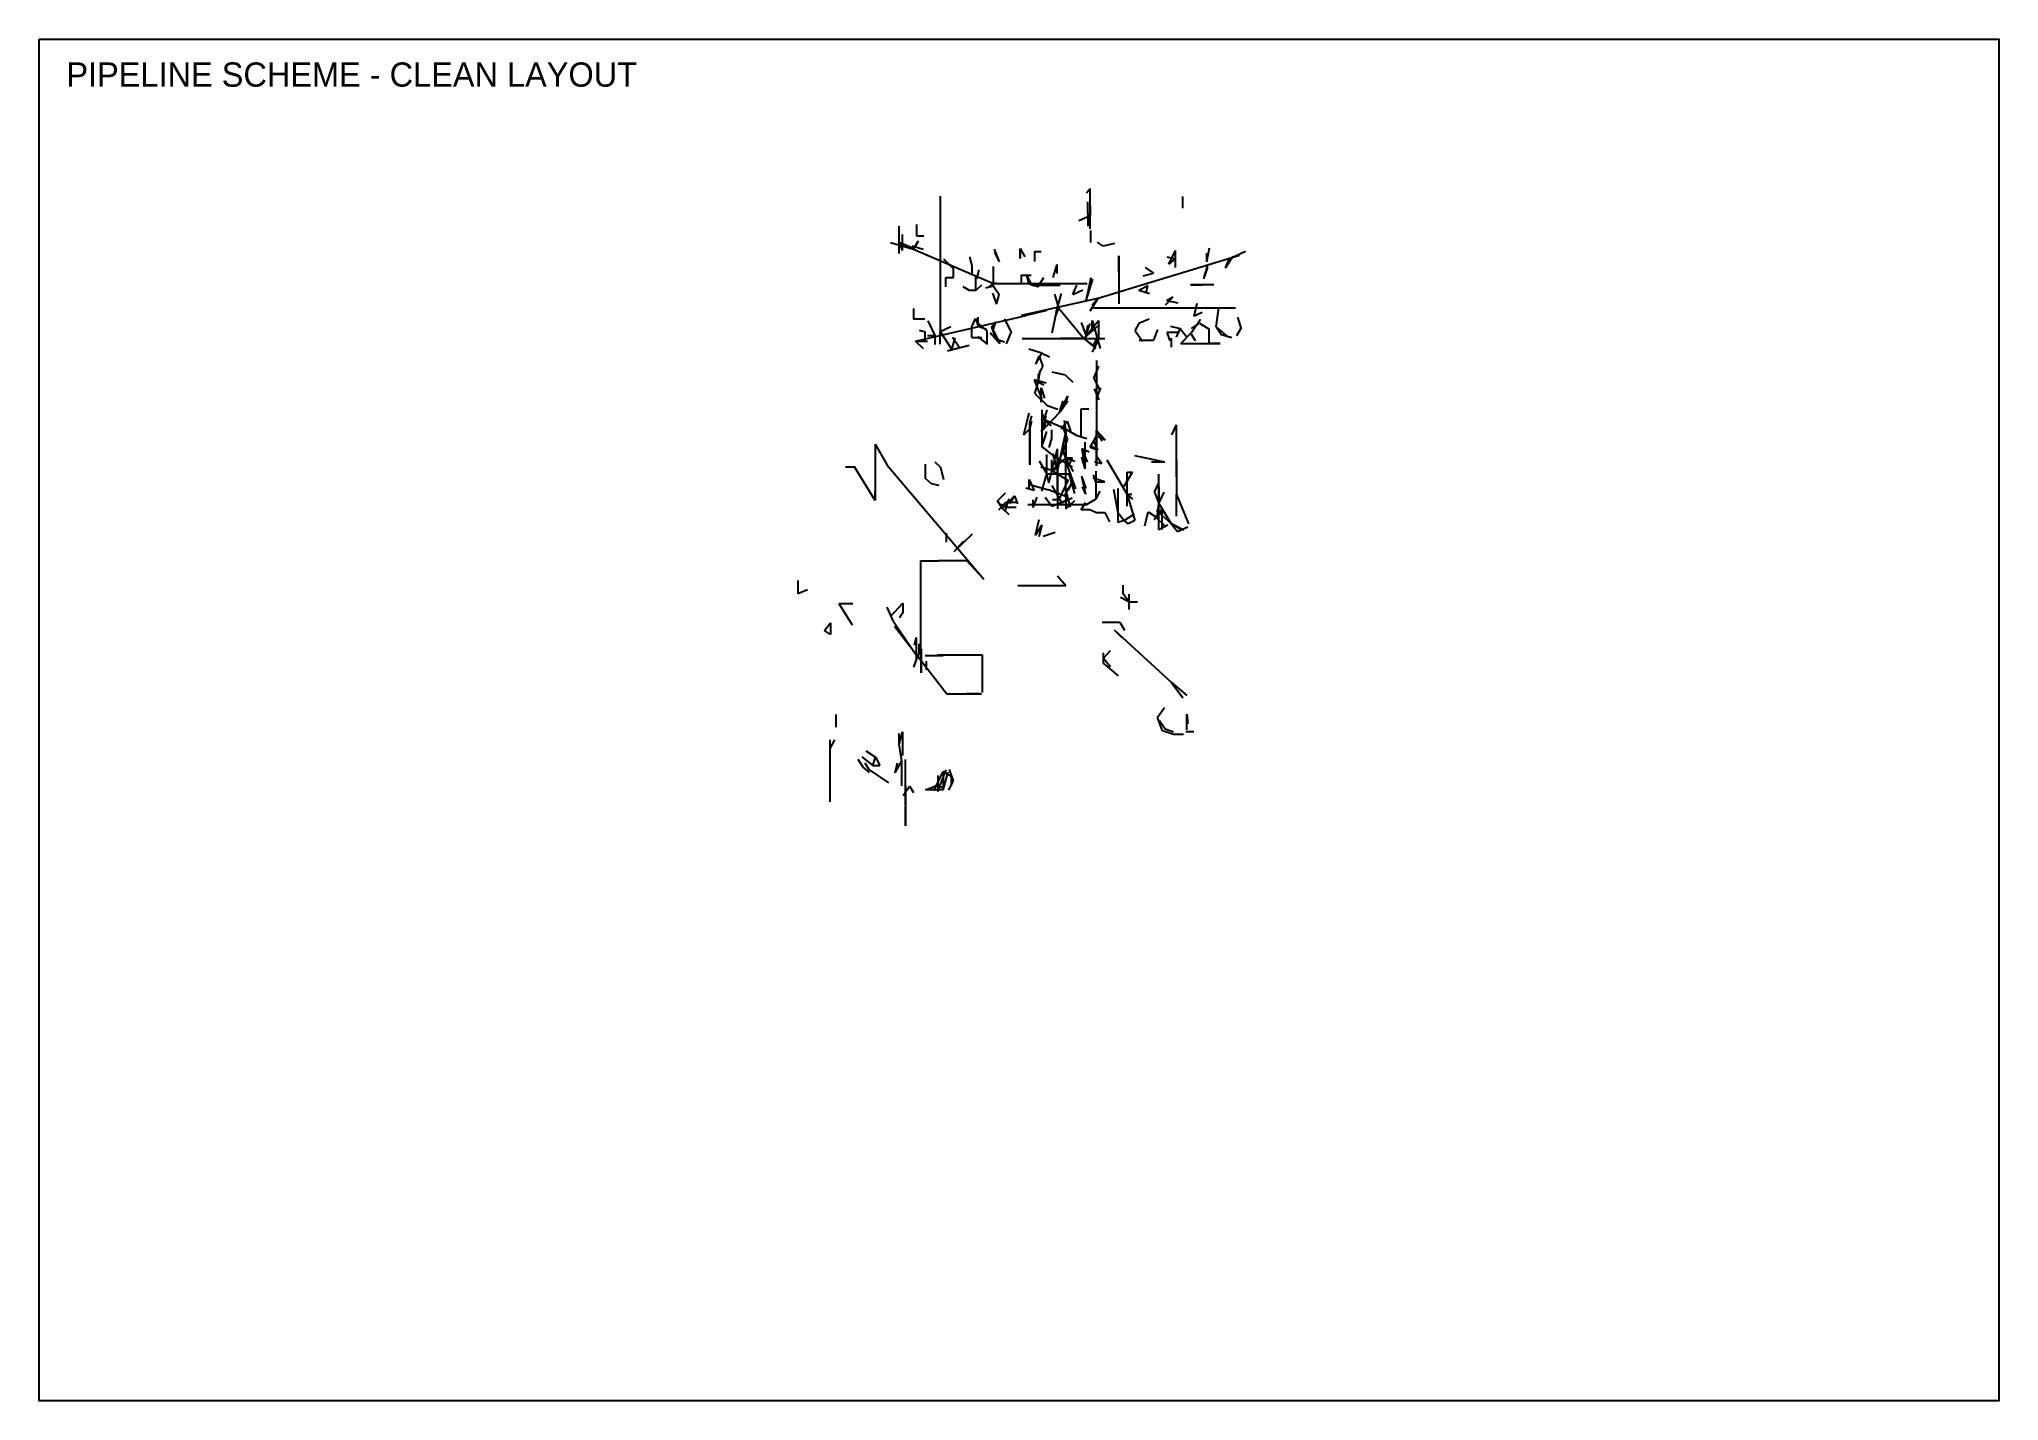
# Model space of a CAD drawing. Header units: millimetres. Extents: x 8 to 412, y 8 to 289.
import ezdxf

# ---------------------------------------------------------------- set-up
doc = ezdxf.new("R2010")
doc.units = ezdxf.units.MM
for name, color, linetype in [('NOTES', 8, 'CONTINUOUS'), ('PIPE_MAIN', 7, 'CONTINUOUS'), ('SHEET', 7, 'CONTINUOUS')]:
    doc.layers.add(name, color=color, linetype=linetype)

msp = doc.modelspace()

# ---------------------------------------------------------------- linework, layer by layer
at = {"layer": 'PIPE_MAIN'}
for points in [[(193.812, 256.314), (193.812, 228.428)], [(223.916, 256.968), (224.644, 257.869)], [(224.192, 252.82), (224.192, 255.172)], [(224.644, 252.237), (224.644, 257.869)], [(224.644, 252.237), (224.644, 254.753)], [(224.644, 254.284), (224.644, 252.237)], [(243.688, 253.809), (243.688, 256.259)], [(243.688, 253.809), (243.688, 256.045)], [(185.332, 246.845), (185.332, 250.14)], [(188.997, 248.096), (188.997, 250.469)], [(224.644, 252.237), (222.281, 251.199)], [(224.192, 252.82), (224.192, 250.14)], [(224.644, 249.595), (224.644, 252.237)], [(183.592, 246.741), (188.293, 245.392)], [(185.332, 246.845), (188.433, 245.553)], [(185.332, 246.845), (185.951, 245.112)], [(185.332, 244.487), (185.332, 246.845)], [(185.951, 248.393), (185.951, 245.112)], [(188.024, 246.115), (190.253, 245.416)], [(188.293, 245.392), (189.347, 247.08)], [(190.403, 248.096), (188.997, 248.096)], [(224.728, 249.207), (224.728, 246.748)], [(224.728, 249.207), (224.728, 246.748)], [(227.294, 246.049), (226.128, 246.814)], [(229.659, 246.562), (227.294, 246.049)], [(188.293, 245.392), (204.767, 238.33)], [(194.495, 243.418), (196.518, 241.356)], [(194.495, 243.418), (196.518, 241.356)], [(199.808, 243.799), (200.298, 241.996)], [(200.298, 241.996), (200.298, 240.081)], [(204.897, 245.388), (205.905, 242.803)], [(204.953, 244.784), (205.905, 242.803)], [(210.266, 243.453), (210.266, 245.549)], [(210.266, 245.549), (211.197, 243.799)], [(210.266, 245.221), (210.266, 243.453)], [(213.196, 244.899), (213.196, 242.841)], [(213.196, 244.899), (214.592, 244.899)], [(217, 239.536), (217.822, 242.268)], [(217.822, 240.409), (217.822, 242.268)], [(226.314, 235.301), (255.356, 244.193)], [(230.562, 244.019), (230.562, 240.629)], [(230.562, 240.629), (230.562, 244.019)], [(230.562, 240.629), (230.562, 243.362)], [(230.562, 243.362), (230.562, 240.629)], [(242.151, 243.32), (240.499, 243.774)], [(240.8, 242.279), (242.172, 245.158)], [(240.8, 242.279), (242.151, 243.32)], [(242.172, 241.615), (242.172, 245.158)], [(248.049, 239.263), (248.871, 242.16)], [(248.64, 242.81), (249.179, 245.664)], [(248.64, 242.81), (248.64, 244.564)], [(252.486, 241.559), (254.072, 243.963)], [(252.486, 241.559), (253.225, 243.348)], [(252.924, 242.38), (254.072, 243.963)], [(256.606, 244.892), (253.225, 243.348)], [(194.933, 239.588), (196.518, 239.588)], [(194.933, 237.677), (194.933, 239.588)], [(196.518, 239.588), (196.518, 241.356)], [(201.089, 236.863), (201.089, 239.973)], [(202.255, 238.002), (201.089, 236.863)], [(201.341, 239.316), (201.778, 241.174)], [(203.858, 237.677), (204.767, 238.33)], [(204.767, 238.33), (204.767, 241.838)], [(204.767, 238.33), (204.767, 241.838)], [(204.767, 238.33), (205.433, 238.47)], [(204.767, 238.33), (224.007, 238.33)], [(204.767, 237.764), (204.767, 238.33)], [(210.458, 240.056), (212.51, 240.056)], [(210.458, 240.056), (210.458, 238.114)], [(211.603, 239.924), (212.667, 237.897)], [(211.603, 239.924), (211.971, 238.292)], [(213.871, 237.624), (211.971, 238.292)], [(218.463, 237.897), (212.667, 237.897)], [(213.871, 237.624), (215.138, 239.536)], [(221.053, 236.091), (221.928, 238.005)], [(223.821, 234.84), (224.837, 239.546)], [(223.821, 234.84), (225.215, 239.207)], [(230.562, 240.629), (230.562, 234.179)], [(230.562, 240.629), (230.562, 238.508)], [(234.675, 236.971), (236.488, 237.914)], [(235.536, 239.878), (237.681, 240.451)], [(235.949, 241.615), (237.681, 240.451)], [(236.166, 236.475), (236.488, 237.914)], [(250.106, 238.047), (245.276, 238.047)], [(245.276, 238.047), (247.667, 238.047)], [(248.049, 239.263), (248.871, 241.615)], [(199.804, 236.863), (198.489, 237.677)], [(201.089, 236.863), (199.804, 236.863)], [(204.767, 237.764), (203.115, 237.373)], [(204.516, 236.367), (205.391, 234.067)], [(204.767, 237.764), (205.905, 236.073)], [(204.767, 237.764), (205.905, 236.073)], [(205.391, 234.067), (205.905, 236.073)], [(210.522, 231.845), (226.314, 235.301)], [(217.329, 236.146), (218.117, 233.351)], [(217.679, 232.345), (218.725, 236.262)], [(221.053, 236.091), (223.135, 237.02)], [(224.63, 232.733), (226.314, 235.301)], [(226.314, 235.301), (225.078, 233.819)], [(234.675, 236.971), (236.876, 236.279)], [(240.11, 233.959), (241.703, 235.608)], [(240.387, 234.843), (241.703, 235.608)], [(240.387, 234.843), (242.697, 234.34)], [(246.067, 231.639), (246.638, 234.298)], [(188.286, 233.194), (188.286, 230.961)], [(190.652, 230.961), (188.286, 230.961)], [(188.678, 226.44), (211.477, 231.765)], [(191.265, 230.636), (192.71, 227.642)], [(200.316, 229.413), (201.065, 231.118)], [(201.065, 231.118), (201.621, 229.564)], [(201.267, 230.392), (203.458, 228.522)], [(201.621, 229.564), (201.621, 231.38)], [(204.368, 229.326), (205.215, 230.448)], [(204.697, 228.83), (205.215, 230.448)], [(207.042, 231.052), (208.39, 228.264)], [(215.747, 232.81), (211.477, 231.765)], [(217.679, 232.345), (216.741, 228.134)], [(218.117, 233.351), (217.522, 231.663)], [(218.117, 233.351), (223.367, 227.009)], [(222.817, 230.315), (223.758, 227.68)], [(223.367, 227.009), (226.383, 230.689)], [(223.367, 227.009), (226.531, 229.913)], [(223.758, 227.68), (224.669, 230.133)], [(225.057, 230.734), (226.667, 224.937)], [(225.057, 229.039), (225.057, 230.734)], [(225.351, 233.348), (251.129, 233.348)], [(226.383, 230.689), (226.383, 226.733)], [(233.884, 228.603), (234.762, 230.245)], [(234.762, 230.245), (236.779, 231.045)], [(245.5, 228.26), (247.338, 231.007)], [(245.5, 229.092), (247.121, 230.158)], [(247.678, 232.341), (246.067, 231.639)], [(247.121, 230.158), (249.109, 228.907)], [(250.555, 229.389), (251.129, 233.348)], [(251.129, 233.348), (254.524, 233.348)], [(251.129, 233.348), (252.301, 233.348)], [(252.301, 233.348), (254.524, 233.348)], [(255.72, 229.183), (255.059, 231.433)], [(188.678, 226.44), (191.156, 226.44)], [(190.372, 224.916), (188.678, 226.44)], [(189.532, 228.756), (190.718, 228.365)], [(190.718, 226.307), (190.718, 228.365)], [(191.156, 227.642), (192.71, 227.642)], [(192.71, 227.642), (192.71, 225.769)], [(193.812, 228.428), (196.007, 229.473)], [(193.812, 228.428), (196.192, 224.749)], [(193.812, 225.87), (193.812, 228.428)], [(196.192, 224.749), (196.85, 227.181)], [(196.301, 227.289), (197.725, 225.157)], [(200.316, 227.215), (200.316, 229.413)], [(200.316, 227.215), (202.325, 227.215)], [(201.45, 227.401), (203.458, 225.87)], [(201.621, 229.564), (203.336, 228.945)], [(203.458, 225.87), (203.458, 228.522)], [(204.078, 228.225), (206.076, 225.954)], [(204.368, 229.326), (206.076, 225.954)], [(204.368, 229.326), (205.261, 226.946)], [(205.261, 226.946), (207.015, 226.342)], [(207.448, 225.944), (208.39, 228.264)], [(210.619, 227.009), (223.367, 227.009)], [(212.1, 227.009), (223.367, 227.009)], [(223.367, 227.009), (218.488, 227.009)], [(223.367, 227.009), (227.633, 227.009)], [(223.367, 227.009), (225.785, 224.958)], [(225.361, 225.542), (223.367, 227.009)], [(223.758, 227.68), (224.231, 229.805)], [(225.155, 224.193), (226.383, 226.733)], [(225.155, 224.193), (226.383, 226.733)], [(225.155, 224.193), (226.383, 226.733)], [(225.361, 225.542), (226.475, 228.002)], [(225.361, 225.542), (226.475, 228.002)], [(233.884, 228.603), (235.41, 226.482)], [(234.727, 226.677), (237.675, 226.677)], [(238.483, 228.865), (237.675, 226.677)], [(240.489, 228.327), (243.005, 228.327)], [(241.108, 226.555), (240.489, 228.327)], [(241.157, 229.546), (243.152, 229.039)], [(241.37, 225.213), (241.37, 227.072)], [(242.41, 227.289), (243.152, 229.039)], [(243.152, 229.039), (244.408, 227.516)], [(243.292, 225.951), (245.5, 228.26)], [(243.292, 225.951), (249.109, 225.951)], [(245.399, 227.939), (246.225, 226.573)], [(249.109, 225.951), (249.109, 228.907)], [(249.109, 225.951), (251.387, 225.951)], [(251.387, 225.951), (249.109, 225.951)], [(253.078, 227.303), (250.555, 229.389)], [(250.555, 229.389), (251.671, 227.747)], [(253.817, 227.153), (251.671, 227.747)], [(255.72, 229.183), (254.769, 227.547)], [(195.258, 224.49), (199.738, 225.671)], [(195.258, 224.49), (197.725, 225.157)], [(214.666, 224.018), (211.992, 224.822)], [(213.497, 221.716), (214.666, 224.018)], [(213.497, 221.716), (214.154, 223.41)], [(213.717, 222.589), (214.666, 224.018)], [(214.154, 223.41), (214.921, 221.275)], [(214.666, 224.018), (216.251, 223.271)], [(225.929, 222.481), (225.929, 214.563)], [(213.15, 218.48), (214.7, 214.497)], [(215.583, 217.809), (213.15, 218.48)], [(213.15, 218.48), (215.117, 217.498)], [(213.238, 215.695), (213.99, 218.106)], [(213.238, 215.695), (213.99, 218.106)], [(213.99, 219.473), (214.921, 221.275)], [(213.99, 218.106), (214.372, 220.402)], [(213.99, 218.106), (213.99, 219.473)], [(219.583, 219.48), (216.808, 220.094)], [(219.583, 219.48), (221.095, 218.019)], [(225.39, 218.781), (226.443, 221.335)], [(225.39, 218.781), (226.639, 216.356)], [(213.238, 215.695), (215.772, 213.256)], [(214.533, 213.885), (214.533, 216.838)], [(214.533, 216.838), (215.24, 214.731)], [(214.533, 216.838), (215.24, 214.731)], [(214.533, 213.885), (214.533, 215.699)], [(218.299, 211.813), (220.066, 215.21)], [(218.299, 211.813), (220.028, 214.193)], [(218.299, 211.813), (219.083, 214.168)], [(219.629, 213.515), (220.066, 215.21)], [(225.435, 216.684), (226.419, 214.389)], [(225.929, 214.563), (226.804, 216.848)], [(225.929, 214.563), (226.804, 216.848)], [(225.929, 216.793), (225.929, 214.563)], [(225.929, 214.563), (225.929, 211.164)], [(210.99, 207.184), (212.11, 211.726)], [(212.195, 209.577), (212.622, 211.108)], [(212.195, 208.449), (212.622, 210.014)], [(214.543, 210.636), (218.911, 208.77)], [(214.543, 210.636), (216.622, 209.064)], [(214.627, 207.9), (218.299, 211.813)], [(214.627, 207.9), (215.579, 210.999)], [(214.686, 212.299), (214.686, 204.783)], [(214.809, 211.544), (215.415, 209.085)], [(215.25, 210.451), (215.796, 212.31)], [(215.772, 213.256), (217.99, 212.488)], [(218.701, 208.407), (219.936, 209.979)], [(219.3, 210.126), (219.618, 207.711)], [(219.936, 209.979), (220.616, 207.938)], [(222.789, 206.736), (222.789, 212.509)], [(222.789, 212.509), (224.336, 212.509)], [(225.929, 213.623), (225.929, 208.34)], [(225.929, 211.164), (225.929, 208.34)], [(210.99, 207.184), (212.195, 208.449)], [(212.195, 204.902), (212.195, 209.577)], [(212.195, 208.449), (212.195, 204.902)], [(214.627, 207.9), (215.415, 209.085)], [(214.686, 204.783), (215.698, 207.883)], [(214.686, 204.783), (215.471, 206.88)], [(214.686, 204.783), (215.471, 206.88)], [(216.195, 204.584), (216.751, 206.408)], [(216.195, 204.584), (216.751, 206.408)], [(216.751, 206.408), (216.751, 208.194)], [(216.751, 206.408), (216.751, 208.194)], [(217.921, 199.734), (219.618, 207.711)], [(218.071, 201.279), (219.989, 206.174)], [(218.862, 209.14), (219.989, 206.174)], [(221.952, 207.009), (218.911, 208.77)], [(219.618, 201.635), (219.618, 207.711)], [(219.618, 207.711), (219.618, 205.314)], [(219.618, 206.548), (219.618, 201.635)], [(223.99, 206.38), (221.952, 207.009)], [(223.52, 205.664), (223.52, 200.185)], [(223.52, 205.664), (223.52, 202.82)], [(224.655, 204.581), (226.208, 207.491)], [(225.323, 205.971), (226.128, 204.042)], [(225.929, 208.34), (225.929, 200.803)], [(225.929, 200.803), (225.929, 208.082)], [(225.929, 208.082), (227.759, 206.188)], [(225.929, 208.082), (227.076, 205.859)], [(226.292, 206.855), (227.759, 206.188)], [(241.465, 207.166), (242.41, 209.252)], [(242.41, 202.096), (242.41, 209.252)], [(242.41, 202.096), (242.41, 209.252)], [(180.386, 205.293), (180.386, 193.707)], [(180.386, 205.293), (182.875, 200.975)], [(192.668, 201.656), (193.82, 200.555)], [(212.195, 201.16), (212.195, 204.902)], [(212.195, 204.902), (212.195, 201.048)], [(214.158, 201.859), (215.715, 199.175)], [(216.916, 203.047), (214.686, 204.783)], [(215.715, 199.175), (215.715, 203.127)], [(216.163, 197.295), (217.921, 204.273)], [(216.755, 199.878), (219.569, 202.393)], [(216.755, 199.878), (219.569, 202.393)], [(216.755, 199.878), (219.569, 202.393)], [(216.755, 199.878), (216.755, 202.033)], [(216.867, 203.344), (217.921, 199.734)], [(220.983, 200.545), (216.916, 203.047)], [(217.921, 199.734), (217.921, 204.273)], [(218.904, 204.308), (219.569, 202.393)], [(219.569, 202.393), (221.161, 199.629)], [(221.035, 202.393), (219.569, 202.393)], [(219.569, 202.393), (221.463, 201.796)], [(219.618, 201.635), (221.624, 196.104)], [(219.618, 195.622), (219.618, 201.635)], [(220.178, 200.723), (221.035, 202.393)], [(222.856, 202.596), (223.52, 200.185)], [(222.915, 204.371), (223.52, 200.185)], [(222.915, 204.371), (224.01, 201.597)], [(222.915, 204.371), (224.458, 203.683)], [(224.556, 205.094), (226.128, 204.042)], [(226.128, 204.042), (224.655, 204.581)], [(225.55, 201.726), (227.02, 201.303)], [(225.929, 202.854), (225.929, 200.803)], [(225.929, 202.854), (227.02, 201.303)], [(228.064, 202.033), (232.228, 194.923)], [(239.995, 201.551), (233.849, 202.9)], [(242.41, 202.096), (242.41, 194.933)], [(242.41, 202.096), (242.41, 194.933)], [(242.41, 202.096), (242.41, 194.933)], [(242.41, 198.536), (242.41, 202.096)], [(174.29, 200.594), (176.166, 200.594)], [(180.386, 193.707), (176.166, 200.594)], [(182.875, 200.975), (202.744, 177.452)], [(190.733, 198.214), (190.733, 201.156)], [(191.978, 197.11), (190.733, 198.214)], [(193.82, 200.555), (194.464, 198.022)], [(212.072, 197.987), (213.115, 195.709)], [(212.072, 196.128), (212.072, 197.987)], [(216.755, 199.878), (214.473, 200.566)], [(214.673, 195.622), (215.715, 199.175)], [(214.673, 195.622), (215.715, 199.175)], [(215.715, 199.175), (216.965, 199.175)], [(215.715, 199.175), (216.965, 199.175)], [(215.715, 199.175), (215.715, 198.763)], [(215.715, 198.763), (216.163, 197.295)], [(216.755, 199.878), (217.658, 200.175)], [(216.755, 199.878), (220.087, 197.764)], [(216.965, 199.175), (220.224, 199.175)], [(217.921, 199.734), (217.921, 191.932)], [(217.921, 195.692), (217.921, 199.734)], [(218.295, 193.91), (220.087, 197.764)], [(219.499, 194.829), (221.119, 197.764)], [(220.178, 195.8), (221.119, 197.764)], [(220.224, 199.175), (221.389, 195.119)], [(222.856, 198.665), (223.654, 194.947)], [(222.856, 198.665), (223.654, 194.947)], [(222.856, 198.665), (223.755, 196.118)], [(227.682, 197.547), (225.235, 198.27)], [(225.267, 198.987), (225.736, 197.547)], [(225.844, 194.007), (225.844, 199.738)], [(231.637, 196.642), (233.383, 199.532)], [(232.228, 194.923), (232.228, 199.532)], [(232.228, 199.532), (233.383, 199.532)], [(239.995, 201.551), (237.269, 201.551)], [(238.763, 196.397), (238.763, 199.095)], [(238.763, 197.278), (238.763, 199.095)], [(180.386, 193.707), (180.386, 195.692)], [(193.564, 196.74), (191.978, 197.11)], [(205.544, 193.627), (207.221, 195.276)], [(205.544, 193.627), (207.221, 195.276)], [(206.633, 192.047), (205.544, 193.627)], [(206.633, 192.047), (209.072, 194.615)], [(207.161, 191.457), (207.952, 194.039)], [(208.131, 193.067), (209.072, 194.615)], [(209.072, 194.615), (209.685, 193.019)], [(213.115, 195.709), (211.386, 196.237)], [(211.95, 197.012), (216.083, 195.859)], [(212.894, 192.246), (213.717, 194.381)], [(212.894, 192.246), (212.894, 193.833)], [(215.358, 194.381), (216.783, 192.522)], [(220.01, 194.346), (216.083, 195.859)], [(216.783, 196.785), (218.754, 193.176)], [(216.783, 192.522), (220.934, 194.214)], [(216.919, 193.91), (218.295, 193.91)], [(218.754, 193.176), (220.934, 194.214)], [(220.78, 196.977), (219.618, 195.622)], [(219.618, 195.622), (219.618, 191.925)], [(219.618, 195.622), (220.507, 192.302)], [(219.618, 191.925), (221.515, 193.7)], [(223.024, 196.457), (223.654, 194.947)], [(223.899, 192.851), (225.844, 194.007)], [(225.736, 197.547), (227.682, 197.547)], [(225.844, 194.007), (226.709, 195.608)], [(229.442, 196.013), (230.359, 191.223)], [(230.359, 196.149), (230.359, 193.445)], [(232.228, 192.522), (232.228, 194.923)], [(232.228, 194.923), (233.842, 189.591)], [(233.247, 194.923), (232.228, 194.923)], [(232.228, 194.923), (233.32, 193.944)], [(232.228, 194.923), (233.842, 189.591)], [(237.853, 195.416), (238.763, 197.278)], [(237.853, 195.416), (238.763, 193.064)], [(238.763, 196.397), (238.763, 193.064)], [(238.763, 193.064), (238.763, 196.38)], [(238.763, 193.064), (238.763, 196.38)], [(238.763, 193.064), (238.763, 196.38)], [(238.763, 193.064), (239.858, 195.388)], [(238.763, 193.064), (239.858, 195.388)], [(242.41, 194.933), (244.895, 188.902)], [(242.41, 190.443), (242.41, 194.933)], [(205.832, 191.757), (207.26, 193.35)], [(206.251, 192.893), (207.826, 192.253)], [(206.633, 192.047), (207.879, 190.803)], [(207.879, 190.803), (206.633, 192.047)], [(207.26, 193.35), (209.685, 193.35)], [(209.412, 192.253), (207.826, 192.253)], [(211.848, 192.851), (223.899, 192.851)], [(213.416, 186.54), (214.161, 189.762)], [(222.803, 191.719), (223.681, 193.288)], [(224.584, 191.719), (222.803, 191.719)], [(225.823, 191.181), (224.584, 191.719)], [(225.823, 191.181), (227.644, 191.181)], [(227.644, 191.181), (228.631, 189.311)], [(230.359, 193.445), (230.359, 189.158)], [(230.359, 193.445), (230.359, 191.223)], [(230.359, 191.223), (231.606, 189.531)], [(231.606, 189.531), (230.359, 189.158)], [(231.606, 189.531), (233.796, 190.936)], [(232.456, 188.84), (231.606, 189.531)], [(233.842, 189.591), (232.456, 188.84)], [(235.91, 188.459), (236.61, 191.324)], [(236.61, 191.324), (237.927, 190.464)], [(237.811, 189.786), (239.47, 192.03)], [(237.811, 189.786), (239.344, 191.32)], [(237.927, 190.464), (240.219, 188.256)], [(238.319, 191.614), (241.273, 189.021)], [(240.107, 191.097), (238.319, 191.614)], [(238.466, 190.664), (238.763, 193.064)], [(238.763, 193.064), (241.273, 189.021)], [(238.763, 187.606), (238.763, 193.064)], [(239.47, 187.732), (239.47, 192.03)], [(195.041, 186.946), (195.041, 185.087)], [(196.63, 183.155), (200.463, 186.837)], [(213.416, 186.54), (214.795, 188.633)], [(213.416, 186.54), (214.795, 188.633)], [(214.154, 186.289), (214.795, 188.633)], [(214.154, 186.289), (214.795, 188.633)], [(214.154, 186.289), (214.795, 188.633)], [(214.946, 186.306), (217.42, 187.155)], [(240.632, 188.598), (238.763, 187.606)], [(241.273, 189.021), (243.925, 187.655)], [(241.273, 189.021), (242.581, 187.292)], [(241.273, 189.021), (243.397, 187.711)], [(242.581, 187.292), (244.738, 188.225)], [(196.63, 183.155), (198.6, 185.304)], [(189.756, 181.278), (189.756, 161.033)], [(189.756, 181.278), (193.413, 181.278)], [(199.297, 181.278), (193.413, 181.278)], [(202.744, 177.452), (199.297, 181.278)], [(217.952, 178.162), (219.663, 176.166)], [(164.5, 177.215), (164.5, 174.458)], [(166.477, 175.286), (164.5, 174.458)], [(209.776, 176.166), (219.663, 176.166)], [(232.579, 172.798), (230.856, 173.679)], [(231.427, 174.433), (231.427, 176.25)], [(232.579, 172.798), (231.427, 174.433)], [(232.579, 172.798), (232.652, 174.37)], [(232.579, 172.798), (232.652, 174.37)], [(232.652, 171.275), (232.652, 174.37)], [(172.963, 172.484), (175.69, 168.078)], [(172.963, 172.484), (175.822, 172.484)], [(184.184, 168.762), (182.878, 171.729)], [(183.582, 169.793), (186.116, 172.554)], [(186.116, 170.562), (185.392, 169.528)], [(186.116, 172.554), (186.116, 170.562)], [(232.579, 172.798), (234.353, 172.798)], [(169.953, 166.911), (171.209, 168.514)], [(171.209, 166.117), (169.953, 166.911)], [(171.209, 168.514), (171.209, 166.117)], [(184.184, 168.762), (189.091, 161.491)], [(184.363, 167.819), (195.122, 153.874)], [(188.528, 163.874), (188.93, 165.45)], [(188.93, 160.778), (188.93, 165.45)], [(227.111, 168.654), (230.755, 168.654)], [(229.625, 167.005), (241.283, 156.309)], [(231.249, 165.412), (229.625, 167.005)], [(230.755, 168.654), (231.725, 167.001)], [(188.363, 159.339), (189.091, 161.491)], [(188.363, 159.339), (189.091, 161.491)], [(189.091, 161.491), (189.85, 163.165)], [(189.403, 164.203), (189.403, 162.344)], [(189.85, 163.165), (189.85, 158.21)], [(189.85, 158.21), (189.85, 161.875)], [(194.376, 161.729), (190.677, 161.729)], [(193.235, 161.935), (202.405, 161.935)], [(202.405, 161.935), (202.405, 154.129)], [(228.739, 162.763), (227.36, 161.194)], [(227.419, 160.135), (227.419, 162.305)], [(189.85, 158.21), (189.85, 160.485)], [(190.992, 158.846), (190.992, 160.597)], [(202.405, 158.263), (202.405, 154.129)], [(227.36, 161.194), (228.83, 159.444)], [(227.36, 161.194), (228.83, 159.444)], [(227.419, 160.135), (230.43, 157.592)], [(195.122, 153.874), (199.101, 153.874)], [(201.901, 153.874), (199.101, 153.874)], [(199.101, 153.874), (202.31, 153.874)], [(241.283, 156.309), (244.531, 153.539)], [(241.283, 156.309), (243.736, 153.035)], [(243.736, 153.035), (241.703, 155.635)], [(172.372, 147.039), (172.372, 149.664)], [(172.372, 147.039), (172.372, 149.664)], [(239.96, 150.981), (238.525, 149.014)], [(244.534, 146.508), (244.534, 149.705)], [(244.534, 149.705), (244.709, 147.805)], [(185.346, 143.521), (186, 146.047)], [(185.346, 143.521), (185.346, 145.726)], [(186, 146.047), (186, 141.187)], [(239.516, 146.26), (238.525, 149.014)], [(238.934, 148.413), (240.096, 146.708)], [(241.822, 145.513), (239.516, 146.26)], [(240.096, 146.708), (241.801, 146.04)], [(243.873, 145.513), (241.822, 145.513)], [(245.969, 146.037), (244.345, 146.037)], [(171.174, 142.644), (171.174, 144.426)], [(171.174, 142.644), (171.174, 144.426)], [(171.174, 142.644), (172.098, 144.415)], [(171.174, 135.886), (171.174, 142.644)], [(171.174, 135.886), (171.174, 141.571)], [(171.174, 138.619), (171.174, 141.571)], [(178.5, 142.144), (180.471, 140.872)], [(185.864, 140.111), (185.346, 143.521)], [(177.947, 138.783), (176.89, 140.38)], [(177.635, 140.89), (179.914, 139.136)], [(179.225, 137.668), (177.947, 138.783)], [(178.286, 139.712), (179.077, 138.339)], [(179.077, 138.339), (183.179, 135.561)], [(179.914, 139.136), (180.471, 140.872)], [(179.914, 139.136), (180.471, 140.872)], [(179.914, 139.136), (181.339, 139.136)], [(180.471, 140.872), (181.339, 139.136)], [(184.544, 137.623), (185.864, 140.111)], [(184.544, 137.623), (185.024, 139.681)], [(185.864, 134.96), (185.864, 140.111)], [(186.655, 135.006), (186.655, 140.376)], [(186.655, 135.006), (186.655, 139.475)], [(192.49, 133.909), (194.376, 137.892)], [(193.302, 133.807), (195.002, 138.269)], [(193.302, 133.807), (195.002, 138.269)], [(194.376, 137.892), (194.376, 134.129)], [(194.376, 137.892), (196.056, 136.973)], [(194.376, 134.129), (195.426, 137.77)], [(195.64, 138.318), (196.472, 135.897)], [(171.174, 131.672), (171.174, 135.886)], [(171.174, 131.672), (171.174, 135.345)], [(186.186, 132.958), (187.471, 134.897)], [(186.655, 135.006), (186.655, 126.697)], [(186.655, 131.057), (186.655, 135.006)], [(187.471, 134.897), (188.265, 133.598)], [(190.785, 134.129), (192.906, 134.957)], [(194.376, 134.129), (190.785, 134.129)], [(194.415, 134.517), (192.906, 134.957)], [(193.302, 137.081), (193.302, 133.807)], [(195.535, 134.027), (196.472, 135.897)], [(196.056, 136.973), (196.056, 135.009)], [(186.655, 126.697), (186.655, 130.746)]]:
    msp.add_lwpolyline(points, dxfattribs=at)
at = {"layer": 'SHEET'}
msp.add_lwpolyline([(8.4, 288.614), (411.6, 288.614), (411.6, 8.386), (8.4, 8.386)], close=True, dxfattribs=at)

# ---------------------------------------------------------------- texts
at = {"layer": 'NOTES'}
msp.add_text('PIPELINE SCHEME - CLEAN LAYOUT', height=5, dxfattribs=at).set_placement((14, 278.831))

doc.saveas('drawing.dxf')
